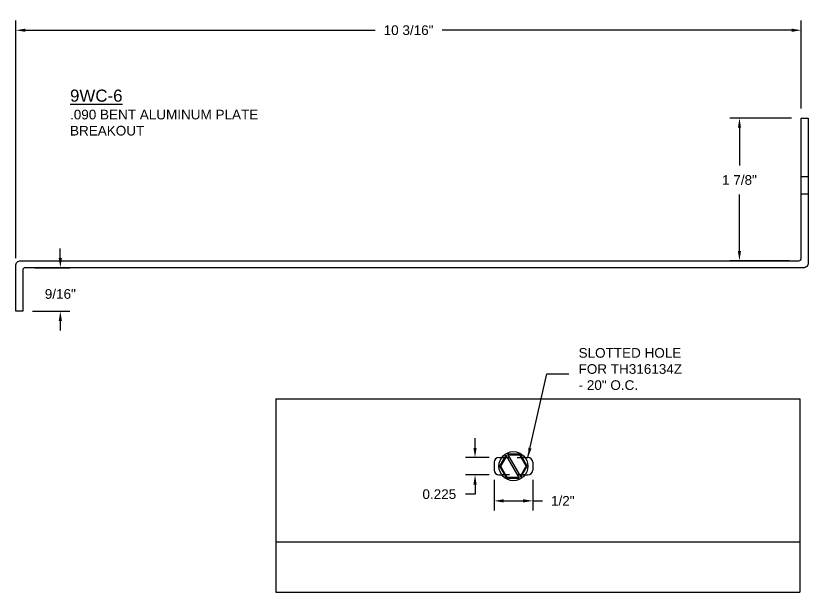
# Model space of a CAD drawing. Header units: inches. Extents: x -0.4 to 40.1, y 3.5 to 11.9.
# Drawn here: x 29.82 to 40.07, y 4.14 to 11.6 of the extents above; entities that cross this region are included whole.
import ezdxf

# ---------------------------------------------------------------- set-up
doc = ezdxf.new("R2010")
doc.units = ezdxf.units.IN
doc.header["$MEASUREMENT"] = 0
doc.linetypes.add('HIDDEN', pattern=[0.375, 0.25, -0.125])
for name, color, linetype in [('ANCHORS', 4, 'Continuous'), ('DIMENSIONS', 3, 'Continuous'), ('METALS', 7, 'Continuous'), ('TEXT', 2, 'Continuous')]:
    doc.layers.add(name, color=color, linetype=linetype)
doc.styles.add('ARIAL', font='arial.ttf')
doc.dimstyles.new('ARIAL', dxfattribs={"dimtxt": 0.125, "dimasz": 0.125, "dimexe": 0.125, "dimexo": 0.125, "dimgap": 0.125, "dimtad": 0, "dimtih": 1, "dimtoh": 1, "dimdec": 4, "dimzin": 3, "dimdsep": 46, "dimlunit": 4, "dimtxsty": 'ARIAL', "dimcen": 0.125, "dimadec": 0, "dimazin": 0, "dimtfac": 1, "dimtdec": 4, "dimtofl": 0, "dimtmove": 0, "dimatfit": 3, "dimfxl": 0, "dimfrac": 2, "dimtolj": 1, "dimtzin": 0, "dimarcsym": 0})

# ---------------------------------------------------------------- blocks, each defined once
blk = doc.blocks.new('*D10')
at = {"layer": 'Defpoints', "color": 0}
for p in [(29.819, 11.411), (39.98, 10.275), (29.819, 8.338)]:
    blk.add_point(p, dxfattribs=at)
at = {"layer": 'DIMENSIONS', "color": 0, "lineweight": -2}
for p, q in [((29.819, 8.463), (29.819, 11.536)), ((39.98, 10.4), (39.98, 11.536)), ((29.944, 11.411), (34.466, 11.411)), ((39.855, 11.411), (35.333, 11.411))]:
    blk.add_line(p, q, dxfattribs=at)
at = {"layer": 'DIMENSIONS', "color": 0}
for points in [[(29.944, 11.432), (29.944, 11.39), (29.819, 11.411)], [(39.855, 11.432), (39.855, 11.39), (39.98, 11.411)]]:
    blk.add_solid(points, dxfattribs=at)
at = {"layer": 'DIMENSIONS', "color": 0, "insert": (34.9, 11.411), "char_height": 0.125, "attachment_point": 5, "style": 'ARIAL'}
blk.add_mtext('\\A1;10 3/16"', dxfattribs=at)
blk = doc.blocks.new('*D11')
at = {"layer": 'Defpoints', "color": 0}
for p in [(29.941, 8.338), (30.395, 8.338), (29.909, 7.775)]:
    blk.add_point(p, dxfattribs=at)
at = {"layer": 'DIMENSIONS', "color": 0, "lineweight": -2}
for p, q in [((30.395, 8.463), (30.395, 8.588)), ((30.066, 8.338), (30.52, 8.338)), ((30.034, 7.775), (30.52, 7.775)), ((30.395, 7.65), (30.395, 7.525))]:
    blk.add_line(p, q, dxfattribs=at)
at = {"layer": 'DIMENSIONS', "color": 0}
for points in [[(30.374, 8.463), (30.416, 8.463), (30.395, 8.338)], [(30.374, 7.65), (30.416, 7.65), (30.395, 7.775)]]:
    blk.add_solid(points, dxfattribs=at)
at = {"layer": 'DIMENSIONS', "color": 0, "insert": (30.395, 7.998), "char_height": 0.125, "attachment_point": 5, "style": 'ARIAL'}
blk.add_mtext('\\A1;9/16"', dxfattribs=at)
blk = doc.blocks.new('*D12')
at = {"layer": 'Defpoints', "color": 0}
for p in [(39.98, 10.275), (39.181, 8.428), (39.948, 8.428)]:
    blk.add_point(p, dxfattribs=at)
at = {"layer": 'DIMENSIONS', "color": 0, "lineweight": -2}
for p, q in [((39.855, 10.275), (39.056, 10.275)), ((39.181, 10.15), (39.181, 9.663)), ((39.181, 8.553), (39.181, 9.284)), ((39.823, 8.428), (39.056, 8.428))]:
    blk.add_line(p, q, dxfattribs=at)
at = {"layer": 'DIMENSIONS', "color": 0}
for points in [[(39.16, 10.15), (39.201, 10.15), (39.181, 10.275)], [(39.16, 8.553), (39.201, 8.553), (39.181, 8.428)]]:
    blk.add_solid(points, dxfattribs=at)
at = {"layer": 'DIMENSIONS', "color": 0, "insert": (39.181, 9.473), "char_height": 0.125, "attachment_point": 5, "style": 'ARIAL'}
blk.add_mtext('\\A1;1 7/8"', dxfattribs=at)
blk = doc.blocks.new('*D25')
at = {"layer": 'Defpoints', "color": 0}
for p in [(36.006, 5.721), (36.506, 5.721), (36.506, 5.322)]:
    blk.add_point(p, dxfattribs=at)
at = {"layer": 'DIMENSIONS', "color": 0, "lineweight": -2}
for p, q in [((36.006, 5.596), (36.006, 5.197)), ((36.506, 5.596), (36.506, 5.197)), ((36.131, 5.322), (36.381, 5.322)), ((36.506, 5.322), (36.631, 5.322))]:
    blk.add_line(p, q, dxfattribs=at)
at = {"layer": 'DIMENSIONS', "color": 0}
for points in [[(36.131, 5.343), (36.131, 5.301), (36.006, 5.322)], [(36.381, 5.343), (36.381, 5.301), (36.506, 5.322)]]:
    blk.add_solid(points, dxfattribs=at)
at = {"layer": 'DIMENSIONS', "color": 0, "insert": (36.895, 5.322), "char_height": 0.125, "attachment_point": 5, "style": 'ARIAL'}
blk.add_mtext('\\A1;1/2"', dxfattribs=at)
blk = doc.blocks.new('*D26')
at = {"layer": 'Defpoints', "color": 0}
for p in [(36.069, 5.883), (35.76, 5.658), (36.069, 5.658)]:
    blk.add_point(p, dxfattribs=at)
at = {"layer": 'DIMENSIONS', "color": 0, "lineweight": -2}
for p, q in [((35.76, 6.008), (35.76, 6.133)), ((35.944, 5.883), (35.635, 5.883)), ((35.944, 5.658), (35.635, 5.658)), ((35.76, 5.533), (35.76, 5.408)), ((35.76, 5.408), (35.635, 5.408))]:
    blk.add_line(p, q, dxfattribs=at)
at = {"layer": 'DIMENSIONS', "color": 0}
for points in [[(35.739, 6.008), (35.781, 6.008), (35.76, 5.883)], [(35.739, 5.533), (35.781, 5.533), (35.76, 5.658)]]:
    blk.add_solid(points, dxfattribs=at)
at = {"layer": 'DIMENSIONS', "color": 0, "insert": (35.298, 5.408), "char_height": 0.125, "attachment_point": 5, "style": 'ARIAL'}
blk.add_mtext('\\A1;0.225', dxfattribs=at)
blk = doc.blocks.new('tapcon head')
for p, q in [((-0.097, 0.144), (0.076, -0.156)), ((-0.076, 0.156), (0.097, -0.144))]:
    blk.add_line(p, q)
for points in [[(-0.097, 0.144), (-0.18, 0), (-0.09, -0.156), (0.076, -0.156)], [(-0.09, 0.131), (-0.166, 0), (-0.083, -0.144), (0.069, -0.144)], [(0.097, -0.144), (0.18, 0), (0.09, 0.156), (-0.076, 0.156)], [(0.09, -0.131), (0.166, 0), (0.083, 0.144), (-0.069, 0.144)]]:
    blk.add_lwpolyline(points)
blk.add_circle((0, 0), 0.188)

msp = doc.modelspace()

# ---------------------------------------------------------------- linework, layer by layer
at = {"linetype": 'HIDDEN', "ltscale": 0.125}
for p, q in [((39.9795072, 9.517993), (40.0695072, 9.517993)), ((39.9795072, 9.292993), (40.0695072, 9.292993)), ((36.1061797, 5.8832821), (36.4061797, 5.8832821)), ((36.4061797, 5.6582821), (36.1061797, 5.6582821))]:
    msp.add_line(p, q, dxfattribs=at)
for p, q in [((33.1818632, 6.6407821), (39.9613543, 6.6407821)), ((33.1818632, 6.6407821), (33.1818632, 4.1407821)), ((39.9613543, 6.6407821), (39.9613543, 4.1407821)), ((36.0686797, 5.8832821), (36.1061797, 5.8832821)), ((36.4061797, 5.8832821), (36.4436797, 5.8832821)), ((36.0061797, 5.8207821), (36.0061797, 5.7207821)), ((36.5061797, 5.8207821), (36.5061797, 5.7207821)), ((36.0686797, 5.6582821), (36.1061797, 5.6582821)), ((36.4061797, 5.6582821), (36.4436797, 5.6582821)), ((33.1818632, 4.7932821), (39.9613543, 4.7932821)), ((33.1818632, 4.1407821), (39.9613543, 4.1407821))]:
    msp.add_line(p, q)
for centre, start, end in [((36.0686797, 5.8207821), 90, 180), ((36.4436797, 5.8207821), 0, 90), ((36.0686797, 5.7207821), 180, 270), ((36.4436797, 5.7207821), 270, 0)]:
    msp.add_arc(centre, 0.0625, start, end)
at = {"layer": 'METALS'}
msp.add_lwpolyline([(40.0695072, 10.275493), (40.0695072, 8.400493, -0.4142135624), (40.0070072, 8.337993), (29.9407454, 8.337993, 0.4142135624), (29.9094954, 8.306743), (29.9094954, 7.775493), (29.8194954, 7.775493), (29.8194954, 8.365493, -0.4142135624), (29.8819954, 8.427993), (39.9482572, 8.427993, 0.4142135624), (39.9795072, 8.459243), (39.9795072, 10.275493)], format="xyb", close=True, dxfattribs=at)

# ---------------------------------------------------------------- block references
at = {"layer": 'ANCHORS'}
msp.add_blockref('tapcon head', (36.2561797, 5.7707821), dxfattribs=at)

# ---------------------------------------------------------------- texts
at = {"layer": 'TEXT', "insert": (30.5203326, 10.6430819), "char_height": 0.15625, "width": 3.3125, "attachment_point": 1, "style": 'ARIAL'}
msp.add_mtext('{\\L9WC-6\\P\\H0.8x;\\l.090 BENT ALUMINUM PLATE\\PBREAKOUT}', dxfattribs=at)
at = {"layer": 'TEXT', "insert": (37.0995411, 7.0272484), "char_height": 0.125, "attachment_point": 4, "style": 'ARIAL'}
msp.add_mtext('SLOTTED HOLE\\PFOR TH316134Z\\P- 20" O.C.', dxfattribs=at)

# ---------------------------------------------------------------- dimensions: what is measured, and where the dimension line sits
at = {"layer": 'DIMENSIONS'}
for base, p1, p2, picture, middle in [((29.8194954, 11.4110939), (39.9795072, 10.275493), (29.8194954, 8.337993), '*D10', (34.8995013, 11.4110939)), ((36.5061797, 5.3222822), (36.0061797, 5.7207821), (36.5061797, 5.7207821), '*D25', (36.8949502, 5.3222822))]:
    dim = msp.add_linear_dim(base=base, p1=p1, p2=p2, dimstyle='ARIAL', override={"dimpost": ''}, dxfattribs=at)
    dim.commit()
    dim.dimension.update_dxf_attribs({"geometry": picture, "text_midpoint": middle})
for base, p1, p2, picture, middle in [((39.1806618, 8.427993), (39.9795072, 10.275493), (39.9482572, 8.427993), '*D12', (39.1806618, 9.4731802)), ((30.3949944, 8.337993), (29.9094954, 7.775493), (29.9407454, 8.337993), '*D11', (30.3949944, 7.9982359))]:
    dim = msp.add_linear_dim(base=base, p1=p1, p2=p2, angle=90, dimstyle='ARIAL', override={"dimpost": ''}, dxfattribs=at)
    dim.commit()
    dim.dimension.update_dxf_attribs({"geometry": picture, "text_midpoint": middle, "dimtype": 160})
dim = msp.add_linear_dim(base=(35.7596711, 5.6582821), p1=(36.0686797, 5.8832821), p2=(36.0686797, 5.6582821), angle=90, dimstyle='ARIAL', override={"dimdec": 3, "dimlunit": 2, "dimpost": ''}, dxfattribs=at)
dim.commit()
dim.dimension.update_dxf_attribs({"geometry": '*D26', "text_midpoint": (35.2982967, 5.4082821)})

# ---------------------------------------------------------------- leaders
at = {"layer": 'TEXT'}
msp.add_leader([(36.4436797, 5.8832821), (36.6902144, 6.9647484), (36.9745411, 6.9647484)], dimstyle='ARIAL', override={"dimgap": 0.125, "dimtad": 0}, dxfattribs=at)

doc.saveas('drawing.dxf')
